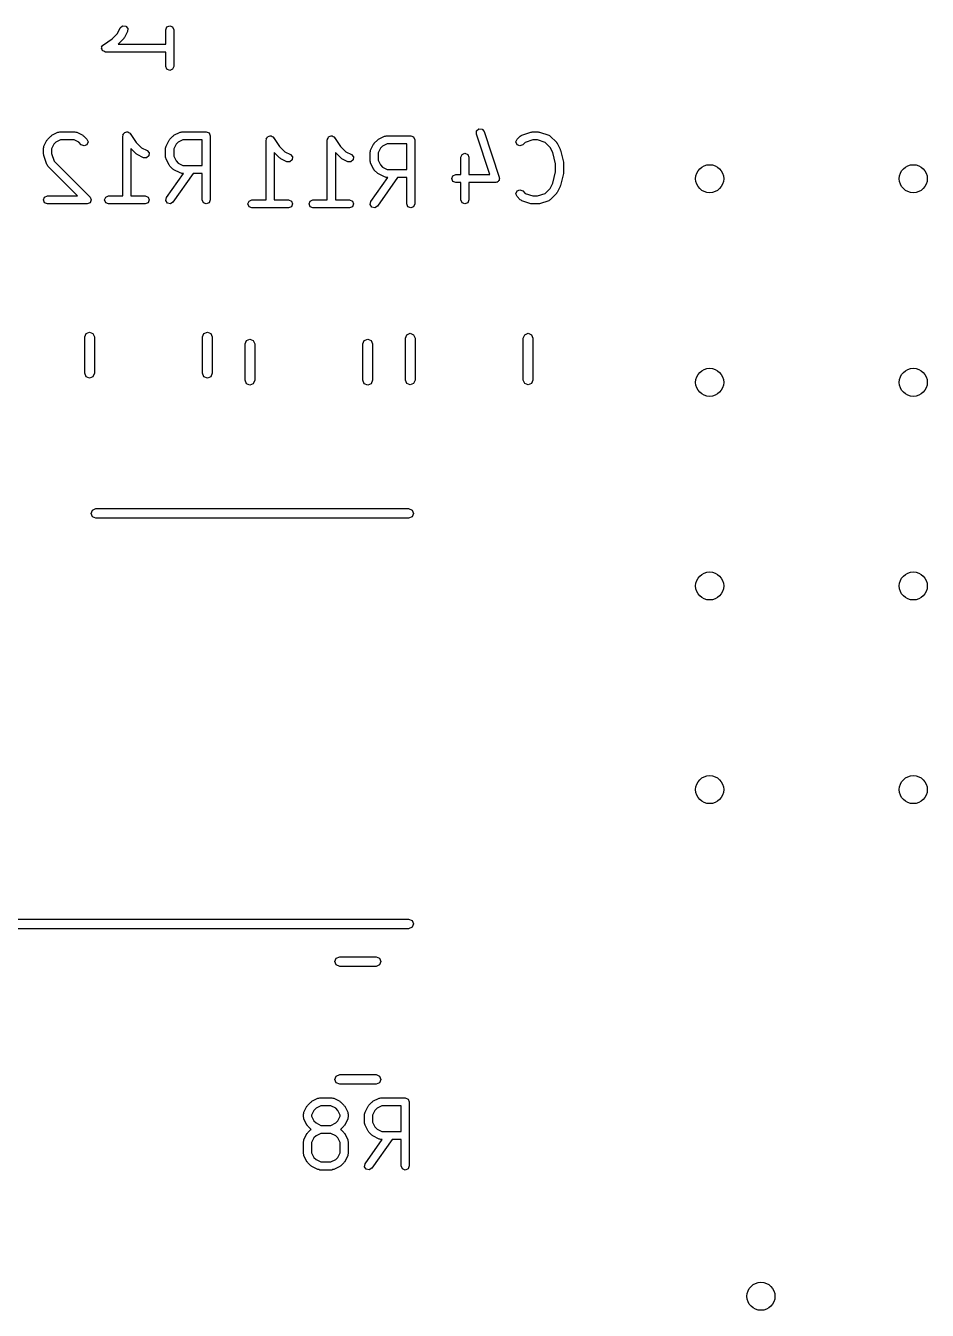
# Model space of a CAD drawing. Extents: x 0.26 to 1.74, y 0.21 to 2.07.
# Drawn here: x 1.239 to 1.682, y 0.393 to 1.024 of the extents above; entities that cross this region are included whole.
import ezdxf

# ---------------------------------------------------------------- set-up
doc = ezdxf.new("R2010")
doc.units = 0
doc.header["$MEASUREMENT"] = 0
doc.layers.add('BLACK', color=7, linetype='CONTINUOUS')

msp = doc.modelspace()

# ---------------------------------------------------------------- linework, layer by layer
at = {"layer": 'BLACK', "linetype": 'CONTINUOUS'}
for p, q in [((1.28403, 1.02016), (1.28538, 1.02287)), ((1.28538, 1.02287), (1.28652, 1.02386)), ((1.28652, 1.02386), (1.28802, 1.02375)), ((1.28802, 1.02375), (1.28901, 1.02261)), ((1.28901, 1.02261), (1.28891, 1.02111)), ((1.30767, 1.02199), (1.30825, 1.02338)), ((1.30767, 1.01496), (1.30767, 1.02199)), ((1.30825, 1.02338), (1.30964, 1.02396)), ((1.30964, 1.02396), (1.31103, 1.02338)), ((1.31103, 1.02338), (1.31161, 1.02199)), ((1.31161, 1.02199), (1.31161, 1.00399)), ((1.27705, 1.01463), (1.28139, 1.01752)), ((1.28139, 1.01752), (1.28403, 1.02016)), ((1.28704, 1.0176), (1.2844, 1.01496)), ((1.28716, 1.0179), (1.28704, 1.0176)), ((1.28741, 1.01811), (1.28716, 1.0179)), ((1.28891, 1.02111), (1.28741, 1.01811)), ((1.27618, 1.01299), (1.27625, 1.01318)), ((1.2764, 1.01246), (1.27618, 1.01299)), ((1.27622, 1.01338), (1.27653, 1.01385)), ((1.27625, 1.01318), (1.27622, 1.01338)), ((1.27651, 1.0119), (1.2764, 1.01246)), ((1.27668, 1.01179), (1.27651, 1.0119)), ((1.27653, 1.01385), (1.27675, 1.01438)), ((1.27675, 1.0116), (1.27668, 1.01179)), ((1.27675, 1.01438), (1.27694, 1.01446)), ((1.27728, 1.01138), (1.27675, 1.0116)), ((1.27694, 1.01446), (1.27705, 1.01463)), ((1.27776, 1.01106), (1.27728, 1.01138)), ((1.27796, 1.0111), (1.27776, 1.01106)), ((1.27815, 1.01102), (1.27796, 1.0111)), ((1.30767, 1.01102), (1.27815, 1.01102)), ((1.2844, 1.01496), (1.30767, 1.01496)), ((1.30767, 1.00399), (1.30767, 1.01102)), ((1.30825, 1.0026), (1.30767, 1.00399)), ((1.31161, 1.00399), (1.31103, 1.0026)), ((1.30964, 1.00202), (1.30825, 1.0026)), ((1.31103, 1.0026), (1.30964, 1.00202)), ((1.25174, 0.970147), (1.25474, 0.971647)), ((1.25474, 0.971647), (1.2552, 0.971679)), ((1.2552, 0.971679), (1.25562, 0.971855)), ((1.25562, 0.971855), (1.26312, 0.971855)), ((1.26312, 0.971855), (1.26355, 0.971679)), ((1.26355, 0.971679), (1.264, 0.971647)), ((1.264, 0.971647), (1.267, 0.970147)), ((1.28742, 0.971356), (1.28753, 0.971524)), ((1.28753, 0.971524), (1.28809, 0.971635)), ((1.28809, 0.971635), (1.28862, 0.971855)), ((1.28862, 0.971855), (1.28881, 0.971777)), ((1.28881, 0.971777), (1.28901, 0.971816)), ((1.28901, 0.971816), (1.28948, 0.971497)), ((1.31174, 0.970147), (1.31474, 0.971647)), ((1.31474, 0.971647), (1.31519, 0.971679)), ((1.31519, 0.971679), (1.31562, 0.971855)), ((1.31562, 0.971855), (1.32762, 0.971855)), ((1.32762, 0.971855), (1.32901, 0.971278)), ((1.46026, 0.970763), (1.46037, 0.972266)), ((1.46037, 0.972266), (1.46151, 0.973253)), ((1.46151, 0.973253), (1.46301, 0.973146)), ((1.46301, 0.973146), (1.464, 0.972008)), ((1.464, 0.972008), (1.4715, 0.949511)), ((1.4825, 0.970254), (1.487, 0.971754)), ((1.487, 0.971754), (1.48733, 0.971731)), ((1.48733, 0.971731), (1.48763, 0.971855)), ((1.48763, 0.971855), (1.49063, 0.971855)), ((1.49063, 0.971855), (1.49093, 0.971731)), ((1.49093, 0.971731), (1.49125, 0.971754)), ((1.49125, 0.971754), (1.49575, 0.970254)), ((1.24786, 0.964767), (1.24936, 0.967767)), ((1.24936, 0.967767), (1.24961, 0.967979)), ((1.24961, 0.967979), (1.24973, 0.968278)), ((1.24973, 0.968278), (1.25123, 0.969778)), ((1.25123, 0.969778), (1.25153, 0.969902)), ((1.25153, 0.969902), (1.25174, 0.970147)), ((1.25274, 0.96572), (1.25159, 0.963422)), ((1.25379, 0.966768), (1.25274, 0.96572)), ((1.25609, 0.967918), (1.25379, 0.966768)), ((1.26266, 0.967918), (1.25609, 0.967918)), ((1.26496, 0.966768), (1.26266, 0.967918)), ((1.26623, 0.965494), (1.26496, 0.966768)), ((1.26762, 0.964918), (1.26623, 0.965494)), ((1.267, 0.970147), (1.26722, 0.969902)), ((1.26722, 0.969902), (1.26751, 0.969778)), ((1.26751, 0.969778), (1.26901, 0.968278)), ((1.26901, 0.965494), (1.26762, 0.964918)), ((1.26901, 0.968278), (1.26959, 0.966886)), ((1.26959, 0.966886), (1.26901, 0.965494)), ((1.28665, 0.969886), (1.28673, 0.970073)), ((1.28665, 0.940358), (1.28665, 0.969886)), ((1.28669, 0.970272), (1.28701, 0.970748)), ((1.28673, 0.970073), (1.28669, 0.970272)), ((1.28701, 0.970748), (1.28723, 0.971278)), ((1.28723, 0.971278), (1.28742, 0.971356)), ((1.28948, 0.971497), (1.29001, 0.971278)), ((1.29001, 0.971278), (1.29009, 0.971091)), ((1.29009, 0.971091), (1.29026, 0.970978)), ((1.29026, 0.970978), (1.29315, 0.966641)), ((1.29315, 0.966641), (1.29579, 0.964005)), ((1.30786, 0.964767), (1.30936, 0.967767)), ((1.30936, 0.967767), (1.3096, 0.967979)), ((1.3096, 0.967979), (1.30973, 0.968278)), ((1.30973, 0.968278), (1.31123, 0.969778)), ((1.31123, 0.969778), (1.31152, 0.969902)), ((1.31152, 0.969902), (1.31174, 0.970147)), ((1.31274, 0.96572), (1.31159, 0.963422)), ((1.31378, 0.966768), (1.31274, 0.96572)), ((1.31608, 0.967918), (1.31378, 0.966768)), ((1.32565, 0.967918), (1.31608, 0.967918)), ((1.32565, 0.955357), (1.32565, 0.967918)), ((1.32901, 0.971278), (1.32958, 0.969886)), ((1.32958, 0.969886), (1.32958, 0.93839)), ((1.35705, 0.967918), (1.35713, 0.968105)), ((1.35705, 0.93839), (1.35705, 0.967918)), ((1.35709, 0.968304), (1.35741, 0.96878)), ((1.35713, 0.968105), (1.35709, 0.968304)), ((1.35741, 0.96878), (1.35763, 0.969309)), ((1.35763, 0.969309), (1.35781, 0.969387)), ((1.35781, 0.969387), (1.35793, 0.969555)), ((1.35793, 0.969555), (1.35849, 0.969667)), ((1.35849, 0.969667), (1.35902, 0.969886)), ((1.35902, 0.969886), (1.3592, 0.969809)), ((1.3592, 0.969809), (1.3594, 0.969848)), ((1.3594, 0.969848), (1.35988, 0.969529)), ((1.35988, 0.969529), (1.36041, 0.969309)), ((1.36041, 0.969309), (1.36049, 0.969122)), ((1.36049, 0.969122), (1.36066, 0.969009)), ((1.36066, 0.969009), (1.36355, 0.964672)), ((1.38705, 0.967918), (1.38712, 0.968105)), ((1.38705, 0.93839), (1.38705, 0.967918)), ((1.38708, 0.968304), (1.3874, 0.96878)), ((1.38712, 0.968105), (1.38708, 0.968304)), ((1.3874, 0.96878), (1.38762, 0.969309)), ((1.38762, 0.969309), (1.38781, 0.969387)), ((1.38781, 0.969387), (1.38792, 0.969555)), ((1.38792, 0.969555), (1.38848, 0.969667)), ((1.38848, 0.969667), (1.38901, 0.969886)), ((1.38901, 0.969886), (1.3892, 0.969809)), ((1.3892, 0.969809), (1.3894, 0.969848)), ((1.3894, 0.969848), (1.38988, 0.969529)), ((1.38988, 0.969529), (1.39041, 0.969309)), ((1.39041, 0.969309), (1.39048, 0.969122)), ((1.39048, 0.969122), (1.39065, 0.969009)), ((1.39065, 0.969009), (1.39354, 0.964672)), ((1.40825, 0.962799), (1.40975, 0.965798)), ((1.40975, 0.965798), (1.41, 0.966011)), ((1.41, 0.966011), (1.41012, 0.96631)), ((1.41012, 0.96631), (1.41162, 0.96781)), ((1.41162, 0.96781), (1.41192, 0.967934)), ((1.41192, 0.967934), (1.41213, 0.968178)), ((1.41213, 0.968178), (1.41513, 0.969678)), ((1.41648, 0.965949), (1.41418, 0.9648)), ((1.41513, 0.969678), (1.41559, 0.969711)), ((1.41559, 0.969711), (1.41601, 0.969886)), ((1.41601, 0.969886), (1.42801, 0.969886)), ((1.42604, 0.965949), (1.41648, 0.965949)), ((1.42604, 0.953388), (1.42604, 0.965949)), ((1.42801, 0.969886), (1.4294, 0.969309)), ((1.4294, 0.969309), (1.42998, 0.967918)), ((1.42998, 0.967918), (1.42998, 0.936421)), ((1.4669, 0.950857), (1.46026, 0.970763)), ((1.47966, 0.966886), (1.48024, 0.968278)), ((1.48024, 0.965494), (1.47966, 0.966886)), ((1.48024, 0.968278), (1.48174, 0.969778)), ((1.48163, 0.964918), (1.48024, 0.965494)), ((1.48302, 0.965494), (1.48163, 0.964918)), ((1.48174, 0.969778), (1.48216, 0.969954)), ((1.48216, 0.969954), (1.4825, 0.970254)), ((1.48419, 0.966666), (1.48302, 0.965494)), ((1.48795, 0.967918), (1.48419, 0.966666)), ((1.49031, 0.967918), (1.48795, 0.967918)), ((1.49406, 0.966666), (1.49031, 0.967918)), ((1.49651, 0.964221), (1.49406, 0.966666)), ((1.49575, 0.970254), (1.49609, 0.969954)), ((1.49609, 0.969954), (1.49652, 0.969778)), ((1.49652, 0.969778), (1.49952, 0.966779)), ((1.49952, 0.966779), (1.49964, 0.966479)), ((1.49964, 0.966479), (1.49989, 0.966267)), ((1.49989, 0.966267), (1.50139, 0.963267)), ((1.24766, 0.963887), (1.24783, 0.96431)), ((1.24766, 0.960887), (1.24766, 0.963887)), ((1.24778, 0.960588), (1.24766, 0.960887)), ((1.24776, 0.960265), (1.24778, 0.960588)), ((1.24926, 0.955765), (1.24776, 0.960265)), ((1.24783, 0.96431), (1.24786, 0.964767)), ((1.25159, 0.963422), (1.25159, 0.961207)), ((1.25159, 0.961207), (1.25285, 0.957451)), ((1.29323, 0.960995), (1.29059, 0.963634)), ((1.29059, 0.963634), (1.29059, 0.940358)), ((1.29353, 0.960871), (1.29323, 0.960995)), ((1.29374, 0.960626), (1.29353, 0.960871)), ((1.29674, 0.959126), (1.29374, 0.960626)), ((1.29579, 0.964005), (1.2985, 0.962648)), ((1.29824, 0.95902), (1.29674, 0.959126)), ((1.29938, 0.960007), (1.29824, 0.95902)), ((1.2985, 0.962648), (1.29949, 0.96151)), ((1.29949, 0.96151), (1.29938, 0.960007)), ((1.30765, 0.963887), (1.30782, 0.96431)), ((1.30765, 0.959387), (1.30765, 0.963887)), ((1.30782, 0.958964), (1.30765, 0.959387)), ((1.30782, 0.96431), (1.30786, 0.964767)), ((1.30786, 0.958507), (1.30782, 0.958964)), ((1.31159, 0.963422), (1.31159, 0.959852)), ((1.31159, 0.959852), (1.31274, 0.957554)), ((1.36362, 0.959027), (1.36099, 0.961665)), ((1.36099, 0.961665), (1.36099, 0.93839)), ((1.36355, 0.964672), (1.36618, 0.962036)), ((1.36392, 0.958903), (1.36362, 0.959027)), ((1.36414, 0.958658), (1.36392, 0.958903)), ((1.36618, 0.962036), (1.3689, 0.960679)), ((1.3689, 0.960679), (1.36988, 0.959541)), ((1.36988, 0.959541), (1.36978, 0.958038)), ((1.39362, 0.959027), (1.39098, 0.961665)), ((1.39098, 0.961665), (1.39098, 0.93839)), ((1.39354, 0.964672), (1.39618, 0.962036)), ((1.39392, 0.958903), (1.39362, 0.959027)), ((1.39413, 0.958658), (1.39392, 0.958903)), ((1.39618, 0.962036), (1.39889, 0.960679)), ((1.39889, 0.960679), (1.39988, 0.959541)), ((1.39988, 0.959541), (1.39977, 0.958038)), ((1.40804, 0.961918), (1.40822, 0.962342)), ((1.40804, 0.957419), (1.40804, 0.961918)), ((1.40822, 0.962342), (1.40825, 0.962799)), ((1.41313, 0.963752), (1.41198, 0.961454)), ((1.41198, 0.961454), (1.41198, 0.957884)), ((1.41418, 0.9648), (1.41313, 0.963752)), ((1.45266, 0.959387), (1.45324, 0.960779)), ((1.45266, 0.950857), (1.45266, 0.959387)), ((1.45324, 0.960779), (1.45463, 0.961356)), ((1.45463, 0.961356), (1.45602, 0.960779)), ((1.45602, 0.960779), (1.4566, 0.959387)), ((1.4566, 0.959387), (1.4566, 0.950857)), ((1.49777, 0.9617), (1.49651, 0.964221)), ((1.49916, 0.956145), (1.49777, 0.9617)), ((1.50139, 0.963267), (1.5014, 0.963044)), ((1.5014, 0.963044), (1.50153, 0.962864)), ((1.50153, 0.962864), (1.50303, 0.956865)), ((1.24956, 0.955419), (1.24926, 0.955765)), ((1.24973, 0.954996), (1.24956, 0.955419)), ((1.26437, 0.940358), (1.24973, 0.954996)), ((1.25285, 0.957451), (1.27051, 0.939782)), ((1.30936, 0.955507), (1.30786, 0.958507)), ((1.3096, 0.955295), (1.30936, 0.955507)), ((1.30973, 0.954996), (1.3096, 0.955295)), ((1.31123, 0.953496), (1.30973, 0.954996)), ((1.31152, 0.953372), (1.31123, 0.953496)), ((1.31174, 0.953127), (1.31152, 0.953372)), ((1.31474, 0.951627), (1.31174, 0.953127)), ((1.31274, 0.957554), (1.31378, 0.956506)), ((1.31378, 0.956506), (1.31608, 0.955357)), ((1.31608, 0.955357), (1.32565, 0.955357)), ((1.36714, 0.957158), (1.36414, 0.958658)), ((1.36864, 0.957051), (1.36714, 0.957158)), ((1.36978, 0.958038), (1.36864, 0.957051)), ((1.39713, 0.957158), (1.39413, 0.958658)), ((1.39864, 0.957051), (1.39713, 0.957158)), ((1.39977, 0.958038), (1.39864, 0.957051)), ((1.40822, 0.956996), (1.40804, 0.957419)), ((1.40825, 0.956539), (1.40822, 0.956996)), ((1.40975, 0.953539), (1.40825, 0.956539)), ((1.41, 0.953327), (1.40975, 0.953539)), ((1.41012, 0.953027), (1.41, 0.953327)), ((1.41162, 0.951527), (1.41012, 0.953027)), ((1.41198, 0.957884), (1.41313, 0.955585)), ((1.41313, 0.955585), (1.41418, 0.954537)), ((1.41418, 0.954537), (1.41648, 0.953388)), ((1.41648, 0.953388), (1.42604, 0.953388)), ((1.49916, 0.952131), (1.49916, 0.956145)), ((1.50303, 0.956865), (1.503, 0.956618)), ((1.503, 0.956618), (1.50309, 0.956388)), ((1.50309, 0.956388), (1.50309, 0.951888)), ((1.308, 0.939519), (1.31634, 0.95142)), ((1.32114, 0.95142), (1.31123, 0.937261)), ((1.31519, 0.951595), (1.31474, 0.951627)), ((1.31562, 0.95142), (1.31519, 0.951595)), ((1.31634, 0.95142), (1.31562, 0.95142)), ((1.32565, 0.95142), (1.32114, 0.95142)), ((1.32565, 0.93839), (1.32565, 0.95142)), ((1.4084, 0.93755), (1.41673, 0.949451)), ((1.41192, 0.951404), (1.41162, 0.951527)), ((1.42153, 0.949451), (1.41162, 0.935293)), ((1.41213, 0.951159), (1.41192, 0.951404)), ((1.41513, 0.949659), (1.41213, 0.951159)), ((1.41559, 0.949626), (1.41513, 0.949659)), ((1.41601, 0.949451), (1.41559, 0.949626)), ((1.41673, 0.949451), (1.41601, 0.949451)), ((1.42604, 0.949451), (1.42153, 0.949451)), ((1.42604, 0.936421), (1.42604, 0.949451)), ((1.44816, 0.948889), (1.44874, 0.950281)), ((1.44874, 0.947497), (1.44816, 0.948889)), ((1.44874, 0.950281), (1.45013, 0.950857)), ((1.45013, 0.94692), (1.44874, 0.947497)), ((1.45013, 0.950857), (1.45266, 0.950857)), ((1.45266, 0.94692), (1.45013, 0.94692)), ((1.45266, 0.93839), (1.45266, 0.94692)), ((1.4566, 0.950857), (1.4669, 0.950857)), ((1.46963, 0.94692), (1.4566, 0.94692)), ((1.4566, 0.94692), (1.4566, 0.93839)), ((1.46993, 0.947044), (1.46963, 0.94692)), ((1.47025, 0.947021), (1.46993, 0.947044)), ((1.4706, 0.947321), (1.47025, 0.947021)), ((1.47102, 0.947497), (1.4706, 0.947321)), ((1.47114, 0.947796), (1.47102, 0.947497)), ((1.47139, 0.948008), (1.47114, 0.947796)), ((1.47142, 0.948465), (1.47139, 0.948008)), ((1.4716, 0.948889), (1.47142, 0.948465)), ((1.4715, 0.949511), (1.47147, 0.949188)), ((1.47147, 0.949188), (1.4716, 0.948889)), ((1.49651, 0.944055), (1.49777, 0.946576)), ((1.49777, 0.946576), (1.49916, 0.952131)), ((1.50303, 0.951411), (1.50153, 0.945412)), ((1.50309, 0.951888), (1.503, 0.951658)), ((1.503, 0.951658), (1.50303, 0.951411)), ((1.24823, 0.939782), (1.24963, 0.940358)), ((1.24963, 0.940358), (1.26437, 0.940358)), ((1.27823, 0.939782), (1.27962, 0.940358)), ((1.27962, 0.940358), (1.28665, 0.940358)), ((1.29059, 0.940358), (1.29762, 0.940358)), ((1.29762, 0.940358), (1.29901, 0.939782)), ((1.47966, 0.94139), (1.48024, 0.942782)), ((1.48024, 0.939998), (1.47966, 0.94139)), ((1.48024, 0.942782), (1.48163, 0.943358)), ((1.48174, 0.938498), (1.48024, 0.939998)), ((1.48163, 0.943358), (1.48302, 0.942782)), ((1.48302, 0.942782), (1.48419, 0.94161)), ((1.48419, 0.94161), (1.48795, 0.940358)), ((1.48795, 0.940358), (1.49031, 0.940358)), ((1.49031, 0.940358), (1.49406, 0.94161)), ((1.49406, 0.94161), (1.49651, 0.944055)), ((1.49952, 0.941497), (1.49652, 0.938498)), ((1.49964, 0.941797), (1.49952, 0.941497)), ((1.49989, 0.942009), (1.49964, 0.941797)), ((1.50139, 0.945009), (1.49989, 0.942009)), ((1.5014, 0.945232), (1.50139, 0.945009)), ((1.50153, 0.945412), (1.5014, 0.945232)), ((1.24766, 0.93839), (1.24823, 0.939782)), ((1.24823, 0.936998), (1.24766, 0.93839)), ((1.24963, 0.936421), (1.24823, 0.936998)), ((1.26912, 0.936421), (1.24963, 0.936421)), ((1.27051, 0.936998), (1.26912, 0.936421)), ((1.27051, 0.939782), (1.27109, 0.93839)), ((1.27109, 0.93839), (1.27051, 0.936998)), ((1.27765, 0.93839), (1.27823, 0.939782)), ((1.27823, 0.936998), (1.27765, 0.93839)), ((1.27962, 0.936421), (1.27823, 0.936998)), ((1.28862, 0.936421), (1.27962, 0.936421)), ((1.29762, 0.936421), (1.28862, 0.936421)), ((1.29901, 0.936998), (1.29762, 0.936421)), ((1.29901, 0.939782), (1.29959, 0.93839)), ((1.29959, 0.93839), (1.29901, 0.936998)), ((1.30768, 0.938048), (1.308, 0.939519)), ((1.30849, 0.936777), (1.30768, 0.938048)), ((1.30996, 0.936451), (1.30849, 0.936777)), ((1.31123, 0.937261), (1.30996, 0.936451)), ((1.32622, 0.936998), (1.32565, 0.93839)), ((1.32762, 0.936421), (1.32622, 0.936998)), ((1.32901, 0.936998), (1.32762, 0.936421)), ((1.32958, 0.93839), (1.32901, 0.936998)), ((1.34805, 0.936421), (1.34863, 0.937813)), ((1.34863, 0.93503), (1.34805, 0.936421)), ((1.34863, 0.937813), (1.35002, 0.93839)), ((1.35002, 0.934453), (1.34863, 0.93503)), ((1.35002, 0.93839), (1.35705, 0.93839)), ((1.35902, 0.934453), (1.35002, 0.934453)), ((1.36802, 0.934453), (1.35902, 0.934453)), ((1.36099, 0.93839), (1.36802, 0.93839)), ((1.36802, 0.93839), (1.36941, 0.937813)), ((1.36941, 0.93503), (1.36802, 0.934453)), ((1.36941, 0.937813), (1.36999, 0.936421)), ((1.36999, 0.936421), (1.36941, 0.93503)), ((1.37805, 0.936421), (1.37862, 0.937813)), ((1.37862, 0.93503), (1.37805, 0.936421)), ((1.37862, 0.937813), (1.38001, 0.93839)), ((1.38001, 0.934453), (1.37862, 0.93503)), ((1.38001, 0.93839), (1.38705, 0.93839)), ((1.38901, 0.934453), (1.38001, 0.934453)), ((1.39801, 0.934453), (1.38901, 0.934453)), ((1.39098, 0.93839), (1.39801, 0.93839)), ((1.39801, 0.93839), (1.3994, 0.937813)), ((1.3994, 0.93503), (1.39801, 0.934453)), ((1.3994, 0.937813), (1.39998, 0.936421)), ((1.39998, 0.936421), (1.3994, 0.93503)), ((1.40807, 0.936079), (1.4084, 0.93755)), ((1.40888, 0.934809), (1.40807, 0.936079)), ((1.41035, 0.934483), (1.40888, 0.934809)), ((1.41162, 0.935293), (1.41035, 0.934483)), ((1.42662, 0.93503), (1.42604, 0.936421)), ((1.42801, 0.934453), (1.42662, 0.93503)), ((1.4294, 0.93503), (1.42801, 0.934453)), ((1.42998, 0.936421), (1.4294, 0.93503)), ((1.45324, 0.936998), (1.45266, 0.93839)), ((1.45463, 0.936421), (1.45324, 0.936998)), ((1.45602, 0.936998), (1.45463, 0.936421)), ((1.4566, 0.93839), (1.45602, 0.936998)), ((1.48216, 0.938323), (1.48174, 0.938498)), ((1.4825, 0.938022), (1.48216, 0.938323)), ((1.487, 0.936522), (1.4825, 0.938022)), ((1.48733, 0.936545), (1.487, 0.936522)), ((1.48763, 0.936421), (1.48733, 0.936545)), ((1.49063, 0.936421), (1.48763, 0.936421)), ((1.49093, 0.936545), (1.49063, 0.936421)), ((1.49125, 0.936522), (1.49093, 0.936545)), ((1.49575, 0.938022), (1.49125, 0.936522)), ((1.49609, 0.938322), (1.49575, 0.938022)), ((1.49652, 0.938498), (1.49609, 0.938322)), ((1.26791, 0.871144), (1.26861, 0.872815)), ((1.26791, 0.853265), (1.26791, 0.871144)), ((1.26861, 0.872815), (1.27028, 0.873506)), ((1.27028, 0.873506), (1.27195, 0.872815)), ((1.27195, 0.872815), (1.27264, 0.871144)), ((1.27264, 0.871144), (1.27264, 0.853265)), ((1.32579, 0.871144), (1.32648, 0.872815)), ((1.32579, 0.853265), (1.32579, 0.871144)), ((1.32648, 0.872815), (1.32815, 0.873506)), ((1.32815, 0.873506), (1.32982, 0.872815)), ((1.32982, 0.872815), (1.33051, 0.871144)), ((1.33051, 0.871144), (1.33051, 0.853265)), ((1.42539, 0.870522), (1.42609, 0.872192)), ((1.42609, 0.872192), (1.42776, 0.872884)), ((1.42776, 0.872884), (1.42943, 0.872192)), ((1.42943, 0.872192), (1.43012, 0.870522)), ((1.48327, 0.870522), (1.48396, 0.872192)), ((1.48396, 0.872192), (1.48563, 0.872884)), ((1.48563, 0.872884), (1.4873, 0.872192)), ((1.4873, 0.872192), (1.48799, 0.870522)), ((1.34665, 0.867699), (1.34735, 0.86937)), ((1.34665, 0.84982), (1.34665, 0.867699)), ((1.34735, 0.86937), (1.34902, 0.870062)), ((1.34902, 0.870062), (1.35069, 0.86937)), ((1.35069, 0.86937), (1.35138, 0.867699)), ((1.35138, 0.867699), (1.35138, 0.84982)), ((1.40453, 0.867699), (1.40522, 0.86937)), ((1.40453, 0.84982), (1.40453, 0.867699)), ((1.40522, 0.86937), (1.40689, 0.870062)), ((1.40689, 0.870062), (1.40856, 0.86937)), ((1.40856, 0.86937), (1.40925, 0.867699)), ((1.40925, 0.867699), (1.40925, 0.84982)), ((1.42539, 0.849951), (1.42539, 0.870522)), ((1.43012, 0.870522), (1.43012, 0.849951)), ((1.48327, 0.849951), (1.48327, 0.870522)), ((1.48799, 0.870522), (1.48799, 0.849951)), ((1.26861, 0.851595), (1.26791, 0.853265)), ((1.27264, 0.853265), (1.27195, 0.851595)), ((1.32648, 0.851595), (1.32579, 0.853265)), ((1.33051, 0.853265), (1.32982, 0.851595)), ((1.27028, 0.850903), (1.26861, 0.851595)), ((1.27195, 0.851595), (1.27028, 0.850903)), ((1.32815, 0.850903), (1.32648, 0.851595)), ((1.32982, 0.851595), (1.32815, 0.850903)), ((1.34735, 0.84815), (1.34665, 0.84982)), ((1.34902, 0.847458), (1.34735, 0.84815)), ((1.35069, 0.84815), (1.34902, 0.847458)), ((1.35138, 0.84982), (1.35069, 0.84815)), ((1.40522, 0.84815), (1.40453, 0.84982)), ((1.40689, 0.847458), (1.40522, 0.84815)), ((1.40856, 0.84815), (1.40689, 0.847458)), ((1.40925, 0.84982), (1.40856, 0.84815)), ((1.42609, 0.84828), (1.42539, 0.849951)), ((1.42776, 0.847589), (1.42609, 0.84828)), ((1.42943, 0.84828), (1.42776, 0.847589)), ((1.43012, 0.849951), (1.42943, 0.84828)), ((1.48396, 0.84828), (1.48327, 0.849951)), ((1.48563, 0.847589), (1.48396, 0.84828)), ((1.4873, 0.84828), (1.48563, 0.847589)), ((1.48799, 0.849951), (1.4873, 0.84828)), ((1.27106, 0.784449), (1.27175, 0.786119)), ((1.27175, 0.782779), (1.27106, 0.784449)), ((1.27175, 0.786119), (1.27343, 0.786811)), ((1.27343, 0.782087), (1.27175, 0.782779)), ((1.27343, 0.786811), (1.3502, 0.786811)), ((1.3502, 0.786811), (1.42697, 0.786811)), ((1.42697, 0.786811), (1.42864, 0.786119)), ((1.42864, 0.782779), (1.42697, 0.782087)), ((1.42864, 0.786119), (1.42933, 0.784449)), ((1.42933, 0.784449), (1.42864, 0.782779)), ((1.3502, 0.782087), (1.27343, 0.782087)), ((1.42697, 0.782087), (1.3502, 0.782087)), ((1.21437, 0.585236), (1.3502, 0.585236)), ((1.3502, 0.580512), (1.21437, 0.580512)), ((1.3502, 0.585236), (1.42697, 0.585236)), ((1.42697, 0.580512), (1.3502, 0.580512)), ((1.42697, 0.585236), (1.42864, 0.584544)), ((1.42864, 0.581204), (1.42697, 0.580512)), ((1.42864, 0.584544), (1.42933, 0.582874)), ((1.42933, 0.582874), (1.42864, 0.581204)), ((1.39077, 0.56437), (1.39146, 0.56604)), ((1.39146, 0.5627), (1.39077, 0.56437)), ((1.39146, 0.56604), (1.39313, 0.566732)), ((1.39313, 0.562008), (1.39146, 0.5627)), ((1.39313, 0.566732), (1.41101, 0.566732)), ((1.41101, 0.562008), (1.39313, 0.562008)), ((1.41101, 0.566732), (1.41268, 0.56604)), ((1.41268, 0.5627), (1.41101, 0.562008)), ((1.41268, 0.56604), (1.41337, 0.56437)), ((1.41337, 0.56437), (1.41268, 0.5627)), ((1.39077, 0.506496), (1.39146, 0.508166)), ((1.39146, 0.504826), (1.39077, 0.506496)), ((1.39146, 0.508166), (1.39313, 0.508858)), ((1.39313, 0.504134), (1.39146, 0.504826)), ((1.39313, 0.508858), (1.41101, 0.508858)), ((1.41101, 0.508858), (1.41268, 0.508166)), ((1.41268, 0.504826), (1.41101, 0.504134)), ((1.41268, 0.508166), (1.41337, 0.506496)), ((1.41337, 0.506496), (1.41268, 0.504826)), ((1.41101, 0.504134), (1.39313, 0.504134)), ((1.37556, 0.490358), (1.37706, 0.493357)), ((1.37706, 0.493357), (1.3773, 0.49357)), ((1.3773, 0.49357), (1.37743, 0.493869)), ((1.37743, 0.493869), (1.37893, 0.495369)), ((1.37893, 0.495369), (1.37923, 0.495493)), ((1.37923, 0.495493), (1.37944, 0.495737)), ((1.37944, 0.495737), (1.38244, 0.497237)), ((1.38149, 0.492359), (1.38044, 0.491311)), ((1.38378, 0.493508), (1.38149, 0.492359)), ((1.38244, 0.497237), (1.3829, 0.49727)), ((1.3829, 0.49727), (1.38332, 0.497445)), ((1.38332, 0.497445), (1.38932, 0.497445)), ((1.38885, 0.493508), (1.38378, 0.493508)), ((1.39115, 0.492359), (1.38885, 0.493508)), ((1.38932, 0.497445), (1.38974, 0.49727)), ((1.38974, 0.49727), (1.3902, 0.497237)), ((1.3902, 0.497237), (1.3932, 0.495737)), ((1.3922, 0.491311), (1.39115, 0.492359)), ((1.3932, 0.495737), (1.39341, 0.495493)), ((1.39341, 0.495493), (1.39371, 0.495369)), ((1.39371, 0.495369), (1.39521, 0.493869)), ((1.39521, 0.493869), (1.39533, 0.49357)), ((1.39533, 0.49357), (1.39558, 0.493357)), ((1.39558, 0.493357), (1.39708, 0.490358)), ((1.40556, 0.490358), (1.40706, 0.493357)), ((1.40706, 0.493357), (1.4073, 0.49357)), ((1.4073, 0.49357), (1.40742, 0.493869)), ((1.40742, 0.493869), (1.40892, 0.495369)), ((1.40892, 0.495369), (1.40922, 0.495493)), ((1.40922, 0.495493), (1.40944, 0.495737)), ((1.40944, 0.495737), (1.41244, 0.497237)), ((1.41148, 0.492359), (1.41043, 0.491311)), ((1.41378, 0.493508), (1.41148, 0.492359)), ((1.41244, 0.497237), (1.41289, 0.49727)), ((1.41289, 0.49727), (1.41332, 0.497445)), ((1.41332, 0.497445), (1.42531, 0.497445)), ((1.42335, 0.493508), (1.41378, 0.493508)), ((1.42335, 0.480947), (1.42335, 0.493508)), ((1.42531, 0.497445), (1.42671, 0.496869)), ((1.42671, 0.496869), (1.42728, 0.495477)), ((1.42728, 0.495477), (1.42728, 0.463981)), ((1.37535, 0.489477), (1.37553, 0.489901)), ((1.37535, 0.487978), (1.37535, 0.489477)), ((1.37553, 0.487554), (1.37535, 0.487978)), ((1.37553, 0.489901), (1.37556, 0.490358)), ((1.37556, 0.487097), (1.37553, 0.487554)), ((1.37706, 0.484098), (1.37556, 0.487097)), ((1.38044, 0.491311), (1.37929, 0.489013)), ((1.37929, 0.489013), (1.37929, 0.488442)), ((1.37929, 0.488442), (1.38044, 0.486144)), ((1.38044, 0.486144), (1.38149, 0.485096)), ((1.39115, 0.485096), (1.3922, 0.486144)), ((1.39335, 0.489013), (1.3922, 0.491311)), ((1.3922, 0.486144), (1.39335, 0.488442)), ((1.39335, 0.488442), (1.39335, 0.489013)), ((1.39708, 0.487097), (1.39558, 0.484098)), ((1.39708, 0.490358), (1.39711, 0.489901)), ((1.39711, 0.487554), (1.39708, 0.487097)), ((1.39711, 0.489901), (1.39729, 0.489477)), ((1.39729, 0.487978), (1.39711, 0.487554)), ((1.39729, 0.489477), (1.39729, 0.487978)), ((1.40535, 0.489477), (1.40552, 0.489901)), ((1.40535, 0.484978), (1.40535, 0.489477)), ((1.40552, 0.489901), (1.40556, 0.490358)), ((1.41043, 0.491311), (1.40928, 0.489013)), ((1.40928, 0.489013), (1.40928, 0.485443)), ((1.37556, 0.476859), (1.37706, 0.479859)), ((1.3773, 0.483885), (1.37706, 0.484098)), ((1.37706, 0.479859), (1.3773, 0.480071)), ((1.37743, 0.483586), (1.3773, 0.483885)), ((1.3773, 0.480071), (1.37743, 0.480371)), ((1.37893, 0.482086), (1.37743, 0.483586)), ((1.37743, 0.480371), (1.37893, 0.48187)), ((1.37919, 0.481978), (1.37893, 0.482086)), ((1.37893, 0.48187), (1.37919, 0.481978)), ((1.38149, 0.485096), (1.38378, 0.483947)), ((1.38378, 0.48001), (1.38149, 0.478861)), ((1.38378, 0.483947), (1.38885, 0.483947)), ((1.38885, 0.48001), (1.38378, 0.48001)), ((1.38885, 0.483947), (1.39115, 0.485096)), ((1.39115, 0.478861), (1.38885, 0.48001)), ((1.39371, 0.482086), (1.39345, 0.481978)), ((1.39345, 0.481978), (1.39371, 0.48187)), ((1.39521, 0.483586), (1.39371, 0.482086)), ((1.39371, 0.48187), (1.39521, 0.480371)), ((1.39533, 0.483885), (1.39521, 0.483586)), ((1.39521, 0.480371), (1.39533, 0.480071)), ((1.39558, 0.484098), (1.39533, 0.483885)), ((1.39533, 0.480071), (1.39558, 0.479859)), ((1.39558, 0.479859), (1.39708, 0.476859)), ((1.40552, 0.484555), (1.40535, 0.484978)), ((1.40556, 0.484098), (1.40552, 0.484555)), ((1.40706, 0.481098), (1.40556, 0.484098)), ((1.4073, 0.480886), (1.40706, 0.481098)), ((1.40742, 0.480586), (1.4073, 0.480886)), ((1.40892, 0.479087), (1.40742, 0.480586)), ((1.40928, 0.485443), (1.41043, 0.483144)), ((1.41043, 0.483144), (1.41148, 0.482096)), ((1.41148, 0.482096), (1.41378, 0.480947)), ((1.41378, 0.480947), (1.42335, 0.480947)), ((1.37535, 0.475979), (1.37553, 0.476402)), ((1.37535, 0.46998), (1.37535, 0.475979)), ((1.37553, 0.476402), (1.37556, 0.476859)), ((1.38044, 0.477813), (1.37929, 0.475514)), ((1.37929, 0.475514), (1.37929, 0.470444)), ((1.38149, 0.478861), (1.38044, 0.477813)), ((1.3922, 0.477813), (1.39115, 0.478861)), ((1.39335, 0.475514), (1.3922, 0.477813)), ((1.39335, 0.470444), (1.39335, 0.475514)), ((1.39708, 0.476859), (1.39711, 0.476402)), ((1.39711, 0.476402), (1.39729, 0.475979)), ((1.39729, 0.475979), (1.39729, 0.46998)), ((1.4057, 0.465109), (1.41403, 0.47701)), ((1.40922, 0.478963), (1.40892, 0.479087)), ((1.41884, 0.47701), (1.40893, 0.462852)), ((1.40944, 0.478718), (1.40922, 0.478963)), ((1.41244, 0.477218), (1.40944, 0.478718)), ((1.41289, 0.477186), (1.41244, 0.477218)), ((1.41332, 0.47701), (1.41289, 0.477186)), ((1.41403, 0.47701), (1.41332, 0.47701)), ((1.42335, 0.47701), (1.41884, 0.47701)), ((1.42335, 0.463981), (1.42335, 0.47701)), ((1.37553, 0.469556), (1.37535, 0.46998)), ((1.37556, 0.469099), (1.37553, 0.469556)), ((1.37706, 0.4661), (1.37556, 0.469099)), ((1.37929, 0.470444), (1.38044, 0.468146)), ((1.38044, 0.468146), (1.38149, 0.467098)), ((1.38149, 0.467098), (1.38378, 0.465949)), ((1.38885, 0.465949), (1.39115, 0.467098)), ((1.39115, 0.467098), (1.3922, 0.468146)), ((1.3922, 0.468146), (1.39335, 0.470444)), ((1.39708, 0.469099), (1.39558, 0.4661)), ((1.39711, 0.469556), (1.39708, 0.469099)), ((1.39729, 0.46998), (1.39711, 0.469556)), ((1.3773, 0.465888), (1.37706, 0.4661)), ((1.37743, 0.465588), (1.3773, 0.465888)), ((1.37893, 0.464088), (1.37743, 0.465588)), ((1.37923, 0.463964), (1.37893, 0.464088)), ((1.37944, 0.46372), (1.37923, 0.463964)), ((1.38244, 0.46222), (1.37944, 0.46372)), ((1.3829, 0.462187), (1.38244, 0.46222)), ((1.38332, 0.462012), (1.3829, 0.462187)), ((1.38932, 0.462012), (1.38332, 0.462012)), ((1.38378, 0.465949), (1.38885, 0.465949)), ((1.38974, 0.462187), (1.38932, 0.462012)), ((1.3902, 0.46222), (1.38974, 0.462187)), ((1.3932, 0.46372), (1.3902, 0.46222)), ((1.39341, 0.463964), (1.3932, 0.46372)), ((1.39371, 0.464088), (1.39341, 0.463964)), ((1.39521, 0.465588), (1.39371, 0.464088)), ((1.39533, 0.465888), (1.39521, 0.465588)), ((1.39558, 0.4661), (1.39533, 0.465888)), ((1.40538, 0.463638), (1.4057, 0.465109)), ((1.40619, 0.462368), (1.40538, 0.463638)), ((1.40766, 0.462042), (1.40619, 0.462368)), ((1.40893, 0.462852), (1.40766, 0.462042)), ((1.42392, 0.462589), (1.42335, 0.463981)), ((1.42531, 0.462012), (1.42392, 0.462589)), ((1.42671, 0.462589), (1.42531, 0.462012)), ((1.42728, 0.463981), (1.42671, 0.462589))]:
    msp.add_line(p, q, dxfattribs=at)
at = {"layer": 'BLACK'}
for centre in [(1.5748, 0.948819), (1.6748, 0.948819), (1.5748, 0.848819), (1.6748, 0.848819), (1.5748, 0.748819), (1.6748, 0.748819), (1.5748, 0.648819), (1.6748, 0.648819), (1.6, 0.4)]:
    msp.add_circle(centre, 0.00689, dxfattribs=at)

doc.saveas('drawing.dxf')
